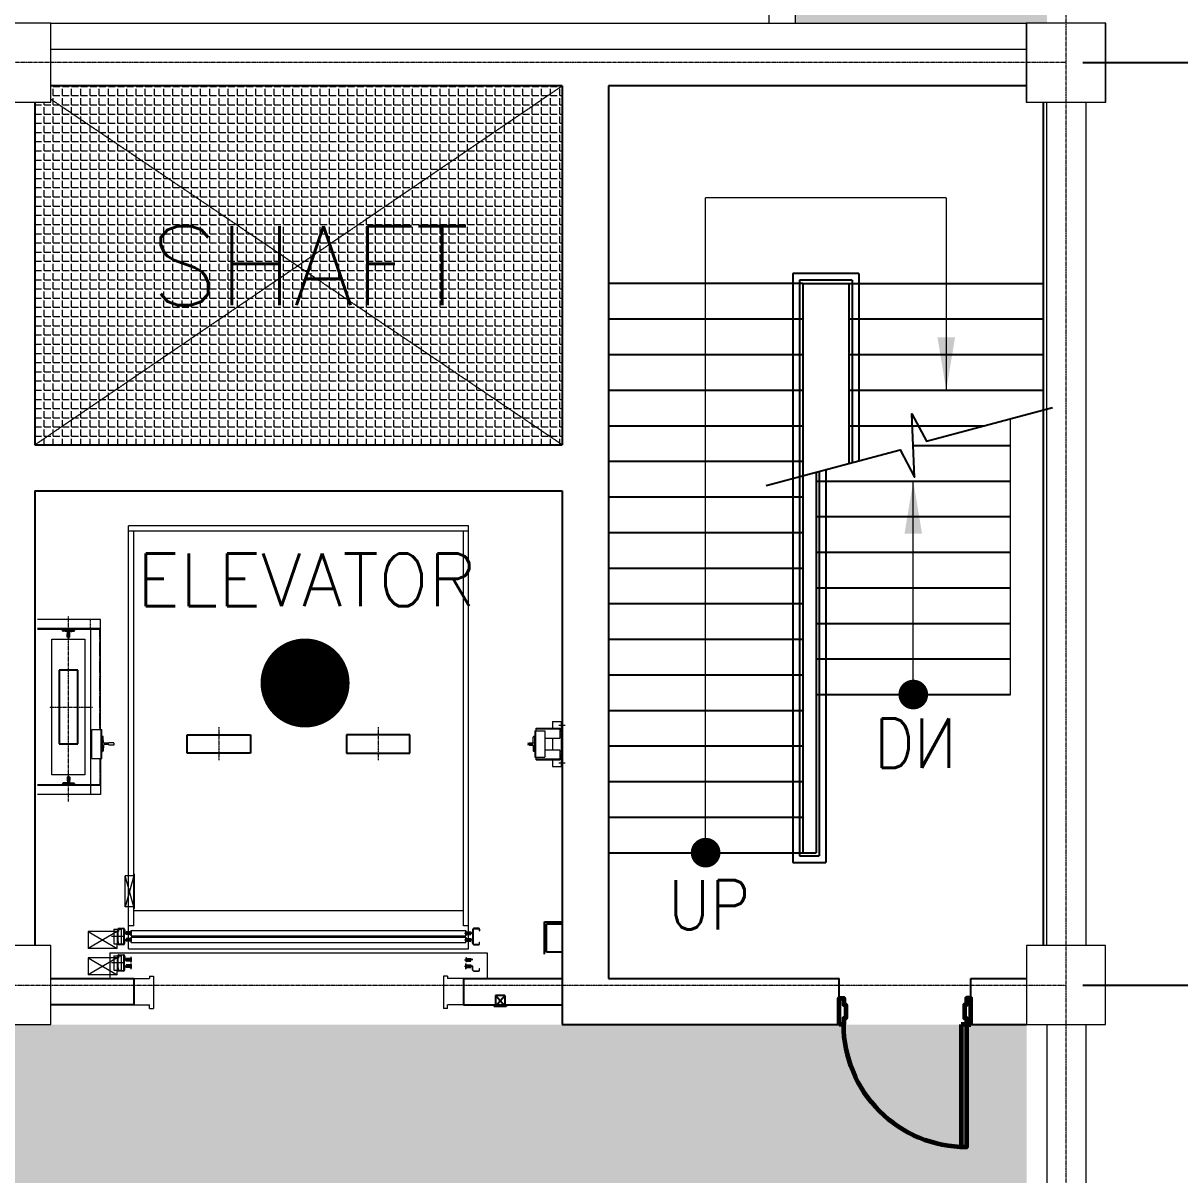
# Model space of a CAD drawing. Extents: x -59767 to 1106559, y -1290 to 1129522.
# Drawn here: x 146947 to 155720, y 438853 to 447593 of the extents above; entities that cross this region are included whole.
import ezdxf

# ---------------------------------------------------------------- set-up
doc = ezdxf.new("R2010")
doc.units = 0
for name, pattern in [('CENTER', [2, 1.25, -0.25, 0.25, -0.25]), ('HIDDEN', [0.375, 0.25, -0.125]), ('PHANTOM', [2.5, 1.25, -0.25, 0.25, -0.25, 0.25, -0.25])]:
    doc.linetypes.add(name, pattern=pattern)
doc.layers.get('0').update_dxf_attribs({"linetype": 'CONTINUOUS', "lineweight": 9})
doc.layers.get('Defpoints').update_dxf_attribs({"linetype": 'CONTINUOUS', "lineweight": 9})
doc.layers.add('1', color=2, linetype='CONTINUOUS')
for name, color, linetype, lineweight in [('CENTER', 1, 'CENTER', 9), ('COLUMN', 2, 'CONTINUOUS', 9), ('HIDDEN', 251, 'HIDDEN', 5), ('TEXT', 3, 'CONTINUOUS', 9), ('WALL', 7, 'CONTINUOUS', 9), ('WALL_200', 3, 'CONTINUOUS', 9), ('WALL_300', 7, 'CONTINUOUS', 9), ('중간선', 5, 'CONTINUOUS', 9), ('중심선', 1, 'CENTER', 9), ('치수선', 6, 'CONTINUOUS', 9)]:
    doc.layers.add(name, color=color, linetype=linetype, lineweight=lineweight)
doc.styles.add('ROMANS', font='romans.shx', dxfattribs={"bigfont": 'whgtxt.shx'})
doc.styles.get("Standard").update_dxf_attribs({"font": 'romans.shx', "bigfont": 'whtgtxt.shx'})
doc.dimstyles.new('ISO-25', dxfattribs={"dimscale": 200, "dimtxt": 3, "dimasz": 2.5, "dimexe": 1.25, "dimexo": 0.625, "dimtad": 1, "dimdec": 0, "dimdsep": 46, "dimtxsty": 'Standard', "dimcen": 2.5, "dimadec": 0, "dimazin": 0, "dimtp": 0.1, "dimtm": 0.1, "dimtfac": 0.6, "dimtdec": 0, "dimtmove": 0, "dimatfit": 3, "dimfxl": 1, "dimtvp": 1, "dimtolj": 1, "dimarcsym": 0})
pattern_1 = [(0, (1.36, 165197.99), (0, 69.85), [50.8, -19.05]), (90, (1.36, 165197.99), (-69.85, 4e-15), [50.8, -19.05])]

# ---------------------------------------------------------------- blocks, each defined once
blk = doc.blocks.new('column600')
at = {"layer": 'COLUMN', "linetype": 'Continuous'}
blk.add_lwpolyline([(-300, -300), (300, -300), (300, 300), (-300, 300)], close=True, dxfattribs=at)
blk = doc.blocks.new('*D259')
at = {"layer": 'Defpoints', "color": 0}
for p in [(154858.2, 454292.8), (168302.4, 454292.8), (154858.2, 447292.8)]:
    blk.add_point(p, dxfattribs=at)
at = {"layer": '치수선', "color": 0, "lineweight": -2}
for p, q in [((154983.2, 454292.8), (168552.4, 454292.8)), ((168302.4, 447792.8), (168302.4, 453792.8)), ((154983.2, 447292.8), (168552.4, 447292.8))]:
    blk.add_line(p, q, dxfattribs=at)
at = {"layer": '치수선', "color": 0}
for points in [[(168385.7, 453792.8), (168219.1, 453792.8), (168302.4, 454292.8)], [(168219.1, 447792.8), (168385.7, 447792.8), (168302.4, 447292.8)]]:
    blk.add_solid(points, dxfattribs=at)
at = {"layer": '치수선', "color": 0, "insert": (167877.4, 450792.8), "char_height": 600, "attachment_point": 5, "rotation": 90}
blk.add_mtext('\\A1;7000', dxfattribs=at)
blk = doc.blocks.new('*D262')
at = {"layer": 'Defpoints', "color": 0}
for p in [(154858.2, 440292.8), (154858.2, 432292.8), (168302.4, 432292.8)]:
    blk.add_point(p, dxfattribs=at)
at = {"layer": '치수선', "color": 0, "lineweight": -2}
for p, q in [((154983.2, 440292.8), (168552.4, 440292.8)), ((168302.4, 439792.8), (168302.4, 432792.8)), ((154983.2, 432292.8), (168552.4, 432292.8))]:
    blk.add_line(p, q, dxfattribs=at)
at = {"layer": '치수선', "color": 0}
for points in [[(168385.7, 439792.8), (168219.1, 439792.8), (168302.4, 440292.8)], [(168219.1, 432792.8), (168385.7, 432792.8), (168302.4, 432292.8)]]:
    blk.add_solid(points, dxfattribs=at)
at = {"layer": '치수선', "color": 0, "insert": (167877.4, 436292.8), "char_height": 600, "attachment_point": 5, "rotation": 90}
blk.add_mtext('\\A1;8000', dxfattribs=at)
blk = doc.blocks.new('*D263')
at = {"layer": 'Defpoints', "color": 0}
for p in [(154858.2, 447292.8), (154858.2, 440292.8), (168302.4, 440292.8)]:
    blk.add_point(p, dxfattribs=at)
at = {"layer": '치수선', "color": 0, "lineweight": -2}
for p, q in [((154983.2, 447292.8), (168552.4, 447292.8)), ((168302.4, 446792.8), (168302.4, 440792.8)), ((154983.2, 440292.8), (168552.4, 440292.8))]:
    blk.add_line(p, q, dxfattribs=at)
at = {"layer": '치수선', "color": 0}
for points in [[(168385.7, 446792.8), (168219.1, 446792.8), (168302.4, 447292.8)], [(168219.1, 440792.8), (168385.7, 440792.8), (168302.4, 440292.8)]]:
    blk.add_solid(points, dxfattribs=at)
at = {"layer": '치수선', "color": 0, "insert": (167877.4, 443792.8), "char_height": 600, "attachment_point": 5, "rotation": 90}
blk.add_mtext('\\A1;7000', dxfattribs=at)
blk = doc.blocks.new('ARR')
blk.add_solid([(3, -0.5), (3, 0.5), (0, 0)])

msp = doc.modelspace()

# ---------------------------------------------------------------- hatches: boundary and pattern name
at = {"layer": '중간선', "transparency": 33554585}
h = msp.add_hatch(dxfattribs=at)
h.set_pattern_fill('DOTS', color=6, scale=100)
h.set_pattern_definition([(0, (-153659.02, 0), (79.375, 158.75), [0, -158.75])])
h.paths.add_polyline_path([(62206.8, 437492.8), (147155.5, 437492.8), (147155.5, 431342.8), (135156.3, 431342.8), (135155.8, 408342.9), (110306.8, 408342.9), (110306.8, 413342.8), (42731.8, 413342.8), (42731.8, 411042.9), (107706.8, 411042.9), (107706.8, 405943.1), (137455.8, 405943.1), (137455.8, 425942.8), (149156.8, 425942.8), (149156.8, 437492.8), (154558.2, 437492.8), (154558.2, 439992.8), (140556.3, 439992.8), (140556.3, 447592.8), (140556.8, 447592.8), (140556.8, 458268.2), (152605.7, 458268.2), (152607, 460992.8), (134958.2, 460992.8), (134958.2, 458267.7), (138156.7, 458267.7), (138156.7, 453992.8), (138156.7, 449230.7), (138156.7, 449192.8), (138156.7, 439992.8), (62200.3, 439993.6)])
at = {"layer": '중간선'}
h = msp.add_hatch(dxfattribs=at)
h.set_pattern_fill('ANGLE', color=1, scale=10)
h.set_pattern_definition(pattern_1)
edge = h.paths.add_edge_path()
edge.add_line((152809.1, 447592.8), (152809.1, 454192.8))
edge.add_line((152809.1, 454192.8), (154559.6, 454192.8))
edge.add_line((154559.6, 454192.8), (154559.6, 453992.8))
edge.add_line((154559.6, 453992.8), (154711.8, 453992.8))
edge.add_line((154711.8, 453992.8), (154712, 447592.8))
edge.add_line((154712, 447592.8), (152809.1, 447592.8))
h = msp.add_hatch(dxfattribs=at)
h.set_pattern_fill('ANGLE', color=1, scale=10)
h.set_pattern_definition(pattern_1)
edge = h.paths.add_edge_path()
edge.add_line((147037.3, 446992.8), (147037.3, 444392.8))
edge.add_line((147037.3, 444392.8), (151037.3, 444392.8))
edge.add_line((151037.3, 444392.8), (151037.3, 447117.8))
edge.add_line((151037.3, 447117.8), (147159.6, 447117.8))
edge.add_line((147158.2, 447117.8), (147158.2, 446992.8))
edge.add_line((147158.2, 446992.8), (147037.3, 446992.8))

# ---------------------------------------------------------------- linework, layer by layer
at = {"color": 6}
for p, q in [((150325.9, 443777.8), (147745.9, 443777.8)), ((147745.9, 440567.8), (147745.9, 443777.8)), ((150325.9, 440567.8), (150325.9, 443777.8)), ((150325.9, 443737.8), (147745.9, 443737.8)), ((147785.9, 440742.8), (147785.9, 443737.8)), ((150285.9, 440742.8), (150285.9, 443737.8)), ((150960.9, 442292.8), (151035.9, 442292.8)), ((150960.9, 442292.8), (150960.9, 442242.8)), ((151010.2, 442265.1), (151059, 442265.1)), ((147468.9, 442232.8), (147543.9, 442232.8)), ((147546.9, 442179.8), (147546.9, 442065.8)), ((147546.9, 442179.8), (147550.2, 442179.8)), ((150824.9, 442179.8), (150821.6, 442179.8)), ((150824.9, 442179.8), (150824.9, 442065.8)), ((150827.9, 442222.8), (150827.9, 442022.8)), ((150827.9, 442222.8), (150902.9, 442222.8)), ((150833.9, 442222.8), (150833.9, 442022.8)), ((150837.9, 442222.8), (150837.9, 442242.8)), ((150837.9, 442242.8), (151018.5, 442242.8)), ((150837.9, 442236.8), (151018.5, 442236.8)), ((150902.9, 442222.8), (150902.9, 442022.8)), ((151018.5, 442242.8), (151018.5, 442167.8)), ((147557.6, 442132.3), (147555.2, 442175.1)), ((147557.6, 442113.4), (147555.2, 442070.6)), ((147595.4, 442127.6), (147562.6, 442127.6)), ((147595.4, 442118.1), (147562.6, 442118.1)), ((147634.9, 442130.8), (147597.9, 442130.8)), ((147597.9, 442130.8), (147597.9, 442130.1)), ((147597.9, 442115.6), (147597.9, 442114.8)), ((147634.9, 442114.8), (147597.9, 442114.8)), ((147635.9, 442129.8), (147634.9, 442130.8)), ((147635.9, 442115.8), (147634.9, 442114.8)), ((147635.9, 442129.8), (147635.9, 442115.8)), ((150773.9, 442130.8), (150773.9, 442130.1)), ((150773.9, 442115.6), (150773.9, 442114.8)), ((150776.4, 442127.6), (150809.2, 442127.6)), ((150776.4, 442118.1), (150809.2, 442118.1)), ((150785.9, 442129.8), (150786.9, 442130.8)), ((150785.9, 442129.8), (150785.9, 442115.8)), ((150785.9, 442115.8), (150786.9, 442114.8)), ((150786.9, 442130.8), (150823.9, 442130.8)), ((150786.9, 442114.8), (150823.9, 442114.8)), ((150814.2, 442132.3), (150816.6, 442175.1)), ((150814.2, 442113.4), (150816.6, 442070.6)), ((150902.9, 442167.8), (151018.5, 442167.8)), ((150960.9, 442167.8), (150960.9, 442077.8)), ((147468.9, 442012.8), (147543.9, 442012.8)), ((147546.9, 442065.8), (147550.2, 442065.8)), ((150824.9, 442065.8), (150821.6, 442065.8)), ((150827.9, 442022.8), (150902.9, 442022.8)), ((150837.9, 442002.8), (150837.9, 442022.8)), ((150837.9, 442008.8), (151018.5, 442008.8)), ((150837.9, 442002.8), (151018.5, 442002.8)), ((150902.9, 442077.8), (151018.5, 442077.8)), ((150960.9, 442002.8), (150960.9, 441952.8)), ((151018.5, 442077.8), (151018.5, 442002.8)), ((150960.9, 441952.8), (151035.9, 441952.8)), ((151010.2, 441980.6), (151059, 441980.6)), ((147791.9, 441133.6), (147785.9, 441133.6)), ((147785.9, 440875.1), (147785.9, 441133.6)), ((147791.9, 440875.1), (147791.9, 441133.6)), ((147721.4, 440887.1), (147721.4, 441121.6)), ((147785.9, 441121.6), (147721.4, 440887.1)), ((147785.9, 440887.1), (147721.4, 441121.6)), ((147785.9, 441121.6), (147721.4, 441121.6)), ((147745.9, 440654.5), (147745.9, 440994.5)), ((147785.9, 440887.1), (147721.4, 440887.1)), ((147791.9, 440875.1), (147785.9, 440875.1)), ((147785.9, 440858.7), (150285.9, 440858.7)), ((147439.8, 440700.7), (147439.8, 440570.7)), ((147439.8, 440700.7), (147659.8, 440570.7)), ((147659.8, 440700.7), (147439.8, 440570.7)), ((147659.8, 440700.7), (147439.8, 440700.7)), ((147635.9, 440717.2), (147662.9, 440717.2)), ((147635.9, 440717.2), (147635.9, 440606.2)), ((147659.8, 440700.7), (147659.8, 440597.7)), ((147662.9, 440717.2), (147662.9, 440699.2)), ((147669.9, 440699.2), (147662.9, 440699.2)), ((147664.8, 440718), (147664.8, 440704.2)), ((147668, 440704.2), (147664.8, 440704.2)), ((147666.4, 440713.2), (147666.4, 440611.6)), ((147668, 440718), (147668, 440704.2)), ((147669.9, 440717.2), (147689.9, 440717.2)), ((147669.9, 440717.2), (147669.9, 440699.2)), ((147671, 440724.2), (147708.6, 440724.2)), ((147708.6, 440721), (147671, 440721)), ((147689.9, 440717.2), (147689.9, 440606.2)), ((147711.6, 440715.7), (147706.6, 440720.7)), ((147753.1, 440686.7), (147707.7, 440686.7)), ((147711.6, 440605.4), (147711.6, 440718)), ((147714.8, 440605.4), (147714.8, 440718)), ((147714.8, 440715.2), (147714.8, 440685.2)), ((147714.8, 440715.2), (147715.8, 440715.2)), ((147717.8, 440713.2), (147717.8, 440692.2)), ((147721.8, 440688.2), (147742.8, 440688.2)), ((147762.6, 440696.7), (147728.8, 440696.7)), ((147728.8, 440696.7), (147728.8, 440693.5)), ((147762.6, 440693.5), (147728.8, 440693.5)), ((147730.8, 440693.5), (147730.8, 440688.5)), ((147746.8, 440688.5), (147730.8, 440688.5)), ((147744.8, 440686.2), (147744.8, 440685.2)), ((147785.9, 440742.8), (147745.9, 440742.8)), ((147746.8, 440688.5), (147746.8, 440685)), ((147762.6, 440672.7), (147762.6, 440700.7)), ((147762.6, 440700.7), (147765.8, 440700.7)), ((147765.8, 440707.7), (150306, 440707.7)), ((147765.8, 440700.7), (147765.8, 440672.7)), ((147766, 440665.7), (147766, 440707.7)), ((150325.9, 440742.8), (150285.9, 440742.8)), ((150294.2, 440686.7), (150346.1, 440686.7)), ((150306, 440665.7), (150306, 440707.7)), ((150309.2, 440700.7), (150306, 440700.7)), ((150306, 440700.7), (150306, 440672.7)), ((150309.2, 440672.7), (150309.2, 440700.7)), ((150309.2, 440696.7), (150343, 440696.7)), ((150309.2, 440693.5), (150343, 440693.5)), ((150325, 440688.5), (150341, 440688.5)), ((150325, 440688.5), (150325, 440685)), ((150329, 440686.2), (150329, 440685.2)), ((150352, 440688.2), (150331, 440688.2)), ((150341, 440693.5), (150341, 440688.5)), ((150343, 440696.7), (150343, 440693.5)), ((150356, 440713.2), (150356, 440692.2)), ((150359, 440715.2), (150358, 440715.2)), ((150359, 440605.4), (150359, 440718)), ((150359, 440715.2), (150359, 440685.2)), ((150362.2, 440605.4), (150362.2, 440718)), ((150402.8, 440724.2), (150365.2, 440724.2)), ((150365.2, 440721), (150402.8, 440721)), ((150405.8, 440718), (150405.8, 440704.2)), ((150405.8, 440704.2), (150409, 440704.2)), ((150409, 440718), (150409, 440704.2)), ((147712.4, 440661.7), (147617.2, 440661.7)), ((147635.9, 440606.2), (147662.9, 440606.2)), ((147659.8, 440570.7), (147659.8, 440597.7)), ((147662.9, 440606.2), (147662.9, 440624.2)), ((147669.9, 440624.2), (147662.9, 440624.2)), ((147668, 440619.2), (147664.8, 440619.2)), ((147664.8, 440605.4), (147664.8, 440619.2)), ((147668, 440605.4), (147668, 440619.2)), ((147669.9, 440606.2), (147669.9, 440624.2)), ((147669.9, 440606.2), (147689.9, 440606.2)), ((147708.6, 440602.4), (147671, 440602.4)), ((147708.6, 440599.2), (147671, 440599.2)), ((147706.6, 440602.7), (147711.6, 440607.7)), ((147753.1, 440636.7), (147707.7, 440636.7)), ((147714.8, 440685.2), (147744.8, 440685.2)), ((147714.8, 440638.2), (147744.8, 440638.2)), ((147714.8, 440608.2), (147714.8, 440638.2)), ((147714.8, 440608.2), (147715.8, 440608.2)), ((147717.8, 440610.2), (147717.8, 440631.2)), ((147721.8, 440635.2), (147742.8, 440635.2)), ((147762.6, 440679.9), (147728.8, 440679.9)), ((147728.8, 440676.7), (147728.8, 440679.9)), ((147762.6, 440676.7), (147728.8, 440676.7)), ((147762.6, 440646.7), (147728.8, 440646.7)), ((147728.8, 440646.7), (147728.8, 440643.5)), ((147762.6, 440643.5), (147728.8, 440643.5)), ((147762.6, 440629.9), (147728.8, 440629.9)), ((147728.8, 440626.7), (147728.8, 440629.9)), ((147762.6, 440626.7), (147728.8, 440626.7)), ((147746.8, 440685), (147730.8, 440685)), ((147730.8, 440679.9), (147730.8, 440685)), ((147730.8, 440643.5), (147730.8, 440638.5)), ((147746.8, 440638.5), (147730.8, 440638.5)), ((147746.8, 440635), (147730.8, 440635)), ((147730.8, 440629.9), (147730.8, 440635)), ((147744.8, 440637.2), (147744.8, 440638.2)), ((147746.8, 440638.5), (147746.8, 440635)), ((147765.8, 440672.7), (147762.6, 440672.7)), ((147762.6, 440622.7), (147762.6, 440650.7)), ((147762.6, 440650.7), (147765.8, 440650.7)), ((147765.8, 440622.7), (147762.6, 440622.7)), ((147765.8, 440665.7), (150306, 440665.7)), ((147765.8, 440657.7), (150306, 440657.7)), ((147765.8, 440650.7), (147765.8, 440622.7)), ((147765.8, 440615.7), (150306, 440615.7)), ((147766, 440615.7), (147766, 440657.7)), ((150294.2, 440636.7), (150346.1, 440636.7)), ((150306, 440672.7), (150309.2, 440672.7)), ((150306, 440615.7), (150306, 440657.7)), ((150309.2, 440650.7), (150306, 440650.7)), ((150306, 440650.7), (150306, 440622.7)), ((150306, 440622.7), (150309.2, 440622.7)), ((150309.2, 440679.9), (150343, 440679.9)), ((150309.2, 440676.7), (150343, 440676.7)), ((150309.2, 440622.7), (150309.2, 440650.7)), ((150309.2, 440646.7), (150343, 440646.7)), ((150309.2, 440643.5), (150343, 440643.5)), ((150309.2, 440629.9), (150343, 440629.9)), ((150309.2, 440626.7), (150343, 440626.7)), ((150325, 440685), (150341, 440685)), ((150325, 440638.5), (150341, 440638.5)), ((150325, 440638.5), (150325, 440635)), ((150325, 440635), (150341, 440635)), ((150359, 440685.2), (150329, 440685.2)), ((150359, 440638.2), (150329, 440638.2)), ((150329, 440637.2), (150329, 440638.2)), ((150352, 440635.2), (150331, 440635.2)), ((150341, 440679.9), (150341, 440685)), ((150341, 440643.5), (150341, 440638.5)), ((150341, 440629.9), (150341, 440635)), ((150343, 440676.7), (150343, 440679.9)), ((150343, 440646.7), (150343, 440643.5)), ((150343, 440626.7), (150343, 440629.9)), ((150356, 440610.2), (150356, 440631.2)), ((150359, 440608.2), (150358, 440608.2)), ((150359, 440608.2), (150359, 440638.2)), ((150365.2, 440602.4), (150402.8, 440602.4)), ((150365.2, 440599.2), (150402.8, 440599.2)), ((150405.8, 440619.2), (150405.8, 440605.4)), ((150405.8, 440619.2), (150409, 440619.2)), ((150409, 440605.4), (150409, 440619.2)), ((147659.8, 440570.7), (147439.8, 440570.7)), ((147605.6, 440537.8), (150466.2, 440537.8)), ((147605.6, 440537.8), (147605.6, 440342.8)), ((147635.9, 440516.2), (147635.9, 440405.2)), ((147635.9, 440516.2), (147662.9, 440516.2)), ((147662.9, 440516.2), (147662.9, 440498.2)), ((147664.8, 440517), (147664.8, 440503.2)), ((147666.4, 440512.2), (147666.4, 440410.7)), ((147668, 440517), (147668, 440503.2)), ((147669.9, 440516.2), (147669.9, 440498.2)), ((147669.9, 440516.2), (147689.9, 440516.2)), ((147671, 440523.2), (147708.6, 440523.2)), ((147708.6, 440520), (147671, 440520)), ((147689.9, 440516.2), (147689.9, 440405.2)), ((147711.6, 440514.7), (147706.6, 440519.7)), ((147711.6, 440404.4), (147711.6, 440517)), ((147714.8, 440404.4), (147714.8, 440517)), ((147714.8, 440514.2), (147715.8, 440514.2)), ((147714.8, 440514.2), (147714.8, 440484.2)), ((147717.8, 440512.2), (147717.8, 440491.2)), ((147745.9, 440567.8), (150325.9, 440567.8)), ((150466.2, 440537.8), (150466.2, 440342.8)), ((147659.8, 440499.7), (147439.8, 440499.7)), ((147439.8, 440499.7), (147659.8, 440369.7)), ((147659.8, 440499.7), (147439.8, 440369.7)), ((147439.8, 440499.7), (147439.8, 440369.7)), ((147712.4, 440460.7), (147617.2, 440460.7)), ((147659.8, 440499.7), (147659.8, 440396.7)), ((147669.9, 440498.2), (147662.9, 440498.2)), ((147662.9, 440405.2), (147662.9, 440423.2)), ((147669.9, 440423.2), (147662.9, 440423.2)), ((147668, 440503.2), (147664.8, 440503.2)), ((147669.9, 440405.2), (147669.9, 440423.2)), ((147753.1, 440485.7), (147707.7, 440485.7)), ((147753.1, 440435.7), (147707.7, 440435.7)), ((147714.8, 440484.2), (147744.8, 440484.2)), ((147714.8, 440437.2), (147744.8, 440437.2)), ((147714.8, 440407.2), (147714.8, 440437.2)), ((147717.8, 440409.2), (147717.8, 440430.2)), ((147721.8, 440487.2), (147742.8, 440487.2)), ((147721.8, 440434.2), (147742.8, 440434.2)), ((147762.6, 440495.7), (147728.8, 440495.7)), ((147728.8, 440495.7), (147728.8, 440492.5)), ((147762.6, 440492.5), (147728.8, 440492.5)), ((147762.6, 440478.9), (147728.8, 440478.9)), ((147728.8, 440475.7), (147728.8, 440478.9)), ((147762.6, 440475.7), (147728.8, 440475.7)), ((147762.6, 440445.7), (147728.8, 440445.7)), ((147728.8, 440445.7), (147728.8, 440442.5)), ((147762.6, 440442.5), (147728.8, 440442.5)), ((147762.6, 440428.9), (147728.8, 440428.9)), ((147728.8, 440425.7), (147728.8, 440428.9)), ((147762.6, 440425.7), (147728.8, 440425.7)), ((147730.8, 440492.5), (147730.8, 440487.5)), ((147746.8, 440487.5), (147730.8, 440487.5)), ((147746.8, 440484), (147730.8, 440484)), ((147730.8, 440478.9), (147730.8, 440484)), ((147730.8, 440442.5), (147730.8, 440437.5)), ((147746.8, 440437.5), (147730.8, 440437.5)), ((147746.8, 440434), (147730.8, 440434)), ((147730.8, 440428.9), (147730.8, 440434)), ((147744.8, 440485.2), (147744.8, 440484.2)), ((147744.8, 440436.2), (147744.8, 440437.2)), ((147746.8, 440487.5), (147746.8, 440484)), ((147746.8, 440437.5), (147746.8, 440434)), ((147762.6, 440499.7), (147765.8, 440499.7)), ((147762.6, 440471.7), (147762.6, 440499.7)), ((147765.8, 440471.7), (147762.6, 440471.7)), ((147762.6, 440449.7), (147765.8, 440449.7)), ((147762.6, 440421.7), (147762.6, 440449.7)), ((147765.8, 440499.7), (147765.8, 440471.7)), ((147765.8, 440449.7), (147765.8, 440421.7)), ((147766, 440464.7), (147766, 440506.7)), ((147766, 440414.7), (147766, 440456.7)), ((150294.2, 440485.7), (150346.1, 440485.7)), ((150294.2, 440435.7), (150346.1, 440435.7)), ((150306, 440499.7), (150306, 440471.7)), ((150309.2, 440499.7), (150306, 440499.7)), ((150306, 440471.7), (150309.2, 440471.7)), ((150306, 440414.7), (150306, 440456.7)), ((150306, 440449.7), (150306, 440421.7)), ((150309.2, 440449.7), (150306, 440449.7)), ((150309.2, 440471.7), (150309.2, 440499.7)), ((150309.2, 440495.7), (150343, 440495.7)), ((150309.2, 440492.5), (150343, 440492.5)), ((150309.2, 440478.9), (150343, 440478.9)), ((150309.2, 440475.7), (150343, 440475.7)), ((150309.2, 440421.7), (150309.2, 440449.7)), ((150309.2, 440445.7), (150343, 440445.7)), ((150309.2, 440442.5), (150343, 440442.5)), ((150309.2, 440428.9), (150343, 440428.9)), ((150309.2, 440425.7), (150343, 440425.7)), ((150325, 440487.5), (150325, 440484)), ((150325, 440487.5), (150341, 440487.5)), ((150325, 440484), (150341, 440484)), ((150325, 440437.5), (150325, 440434)), ((150325, 440437.5), (150341, 440437.5)), ((150325, 440434), (150341, 440434)), ((150329, 440485.2), (150329, 440484.2)), ((150359, 440484.2), (150329, 440484.2)), ((150359, 440437.2), (150329, 440437.2)), ((150329, 440436.2), (150329, 440437.2)), ((150352, 440487.2), (150331, 440487.2)), ((150352, 440434.2), (150331, 440434.2)), ((150341, 440492.5), (150341, 440487.5)), ((150341, 440478.9), (150341, 440484)), ((150341, 440442.5), (150341, 440437.5)), ((150341, 440428.9), (150341, 440434)), ((150343, 440495.7), (150343, 440492.5)), ((150343, 440475.7), (150343, 440478.9)), ((150343, 440445.7), (150343, 440442.5)), ((150343, 440425.7), (150343, 440428.9)), ((150356, 440409.2), (150356, 440430.2)), ((150359, 440407.2), (150359, 440437.2)), ((147659.8, 440369.7), (147439.8, 440369.7)), ((147635.9, 440405.2), (147662.9, 440405.2)), ((147659.8, 440369.7), (147659.8, 440396.7)), ((147664.8, 440404.4), (147664.8, 440418.2)), ((147668, 440418.2), (147664.8, 440418.2)), ((147668, 440404.4), (147668, 440418.2)), ((147669.9, 440405.2), (147689.9, 440405.2)), ((147708.6, 440401.4), (147671, 440401.4)), ((147708.6, 440398.2), (147671, 440398.2)), ((147706.6, 440401.7), (147711.6, 440406.7)), ((147714.8, 440407.2), (147715.8, 440407.2)), ((147765.8, 440421.7), (147762.6, 440421.7)), ((147785.9, 440342.8), (147905.9, 440342.8)), ((147905.9, 440361.9), (147935.9, 440361.9)), ((147905.9, 440361.9), (147905.9, 440342.8)), ((147935.9, 440361.9), (147935.9, 440114.4)), ((150135.9, 440361.9), (150135.9, 440114.4)), ((150165.9, 440361.9), (150135.9, 440361.9)), ((150165.9, 440361.9), (150165.9, 440342.8)), ((150285.9, 440342.8), (150165.9, 440342.8)), ((150306, 440421.7), (150309.2, 440421.7)), ((150359, 440407.2), (150358, 440407.2)), ((150365.2, 440401.4), (150402.8, 440401.4)), ((150365.2, 440398.2), (150402.8, 440398.2)), ((150405.8, 440418.2), (150405.8, 440404.4)), ((150405.8, 440418.2), (150409, 440418.2)), ((150409, 440404.4), (150409, 440418.2)), ((147785.9, 440142.8), (147905.9, 440142.8)), ((147905.9, 440114.4), (147905.9, 440142.8)), ((147905.9, 440114.4), (147935.9, 440114.4)), ((150165.9, 440114.4), (150135.9, 440114.4)), ((150165.9, 440114.4), (150165.9, 440142.8)), ((150285.9, 440142.8), (150165.9, 440142.8))]:
    msp.add_line(p, q, dxfattribs=at)
at = {"color": 6, "lineweight": -2}
for p, q in [((147220.9, 442682.8), (147220.9, 442122.8)), ((147360.9, 442682.8), (147220.9, 442682.8)), ((147360.9, 442122.8), (147360.9, 442682.8)), ((148190.9, 442052.8), (148190.9, 442192.8)), ((148190.9, 442192.8), (148670.9, 442192.8)), ((148670.9, 442192.8), (148670.9, 442052.8)), ((149400.9, 442192.8), (149400.9, 442052.8)), ((149880.9, 442192.8), (149400.9, 442192.8)), ((149880.9, 442052.8), (149880.9, 442192.8)), ((147220.9, 442122.8), (147360.9, 442122.8)), ((148670.9, 442052.8), (148190.9, 442052.8)), ((149400.9, 442052.8), (149880.9, 442052.8))]:
    msp.add_line(p, q, dxfattribs=at)
at = {"color": 6, "linetype": 'HIDDEN'}
msp.add_line((147458.9, 441813.9), (147458.9, 441738.9), dxfattribs=at)
at = {"color": 6}
for points in [[(147533.9, 443066.9), (147055, 443066.9)], [(147533.9, 442232.8), (147533.9, 443066.9)], [(147533.9, 442997.9), (147055, 442997.9)], [(147533.9, 442991.9), (147055, 442991.9)], [(147458.9, 442991.9), (147458.9, 441813.9)], [(147468.9, 442012.8), (147468.9, 442232.8)], [(147537.9, 442012.8), (147537.9, 442232.8)], [(147543.9, 442012.8), (147543.9, 442232.8)], [(147533.9, 442012.8), (147533.9, 441738.9)], [(147533.9, 441813.9), (147055, 441813.9)], [(147533.9, 441807.9), (147055, 441807.9)], [(147533.9, 441738.9), (147055, 441738.9)]]:
    msp.add_lwpolyline(points, dxfattribs=at)
msp.add_lwpolyline([(147415.9, 441887.8), (147165.9, 441887.8), (147165.9, 442917.9), (147415.9, 442917.9)], close=True, dxfattribs=at)
at = {"const_width": 337.5}
msp.add_lwpolyline([(149085.4, 442754.2, 1), (149085.4, 442416.7, 1)], format="xyb", close=True, dxfattribs=at)
at = {"color": 6}
for centre, radius, start, end in [((147550.2, 442174.8), 5, 3.2861, 90), ((150821.6, 442174.8), 5, 90, 176.7139), ((147562.6, 442132.6), 5, 183.2861, 270), ((147562.6, 442113.1), 5, 90, 176.7139), ((147595.4, 442130.1), 2.5, 270, 0), ((147595.4, 442115.6), 2.5, 0, 90), ((150776.4, 442130.1), 2.5, 180, 270), ((150776.4, 442115.6), 2.5, 90, 180), ((150809.2, 442132.6), 5, 270, 356.7139), ((150809.2, 442113.1), 5, 3.2861, 90), ((147550.2, 442070.8), 5, 270, 356.7139), ((150821.6, 442070.8), 5, 183.2861, 270), ((147671, 440718), 6.2, 90, 180), ((147671, 440718), 3, 90, 180), ((147708.6, 440718), 6.2, 0, 90), ((147708.6, 440718), 3, 0, 90), ((147715.8, 440713.2), 2, 0, 90), ((147721.8, 440692.2), 4, 180, 270), ((147742.8, 440686.2), 2, 0, 90), ((150331, 440686.2), 2, 90, 180), ((150352, 440692.2), 4, 270, 0), ((150358, 440713.2), 2, 90, 180), ((150365.2, 440718), 6.2, 90, 180), ((150365.2, 440718), 3, 90, 180), ((150402.8, 440718), 6.2, 0, 90), ((150402.8, 440718), 3, 0, 90), ((147671, 440605.4), 6.2, 180, 270), ((147671, 440605.4), 3, 180, 270), ((147708.6, 440605.4), 6.2, 270, 0), ((147708.6, 440605.4), 3, 270, 0), ((147715.8, 440610.2), 2, 270, 0), ((147721.8, 440631.2), 4, 90, 180), ((147742.8, 440637.2), 2, 270, 0), ((150331, 440637.2), 2, 180, 270), ((150352, 440631.2), 4, 0, 90), ((150358, 440610.2), 2, 180, 270), ((150365.2, 440605.4), 6.2, 180, 270), ((150365.2, 440605.4), 3, 180, 270), ((150402.8, 440605.4), 3, 270, 0), ((150402.8, 440605.4), 6.2, 270, 0), ((147671, 440517), 6.2, 90, 180), ((147671, 440517), 3, 90, 180), ((147708.6, 440517), 6.2, 0, 90), ((147708.6, 440517), 3, 0, 90), ((147715.8, 440512.2), 2, 0, 90), ((147721.8, 440491.2), 4, 180, 270), ((147721.8, 440430.2), 4, 90, 180), ((147742.8, 440485.2), 2, 0, 90), ((147742.8, 440436.2), 2, 270, 0), ((150331, 440485.2), 2, 90, 180), ((150331, 440436.2), 2, 180, 270), ((150352, 440491.2), 4, 270, 0), ((150352, 440430.2), 4, 0, 90), ((147671, 440404.4), 6.2, 180, 270), ((147671, 440404.4), 3, 180, 270), ((147708.6, 440404.4), 3, 270, 0), ((147708.6, 440404.4), 6.2, 270, 0), ((147715.8, 440409.2), 2, 270, 0), ((150358, 440409.2), 2, 180, 270), ((150365.2, 440404.4), 6.2, 180, 270), ((150365.2, 440404.4), 3, 180, 270), ((150402.8, 440404.4), 6.2, 270, 0), ((150402.8, 440404.4), 3, 270, 0)]:
    msp.add_arc(centre, radius, start, end, dxfattribs=at)
at = {"layer": '1', "linetype": 'Continuous'}
for p, q in [((151035.9, 447117.8), (147158.2, 447117.8)), ((151035.9, 447117.8), (151035.9, 444392.8)), ((154558.2, 447117.8), (151385.9, 447117.8)), ((151385.9, 447117.8), (151385.9, 440342.8)), ((147035.9, 446992.8), (147035.9, 444392.8)), ((154685.9, 440592.8), (154685.9, 446992.8)), ((147035.9, 444392.8), (151035.9, 444392.8)), ((147035.9, 444042.8), (151035.9, 444042.8)), ((151035.9, 444042.8), (151035.9, 439992.8, -3)), ((147158.2, 440342.8), (147785.9, 440342.8)), ((147785.9, 440342.8), (147785.9, 440142.8)), ((150285.9, 440342.8), (151035.9, 440342.8)), ((150285.9, 440342.8), (150285.9, 440142.8)), ((151385.9, 440342.8), (153135.9, 440342.8)), ((153135.9, 439992.8), (153135.9, 440342.8)), ((153135.9, 439992.8), (153135.9, 440342.8)), ((154135.9, 439992.8), (154135.9, 440342.8)), ((154135.9, 439992.8), (154135.9, 440342.8)), ((154135.9, 440342.8), (154558.2, 440342.8)), ((147785.9, 440142.8), (147158.2, 440142.8)), ((150285.9, 440142.8), (151035.9, 440142.8)), ((151035.9, 440142.8), (151035.9, 439992.8)), ((151035.9, 439992.8), (153135.9, 439992.8)), ((154135.9, 439992.8), (154558.2, 439992.8))]:
    msp.add_line(p, q, dxfattribs=at)
at = {"layer": '1'}
for p, q in [((153285.9, 445692.8), (152785.9, 445692.8)), ((152785.9, 445692.8), (152785.9, 441222.8)), ((153285.9, 445692.8), (153285.9, 444271.8)), ((152860.9, 445617.8), (151385.9, 445617.8)), ((153235.9, 445642.8), (152835.9, 445642.8)), ((152835.9, 445642.8), (152835.9, 441272.8)), ((152860.9, 445617.8), (152860.9, 441297.8)), ((152860.9, 445617.8), (154685.9, 445617.8)), ((153210.9, 445617.8), (153210.9, 444251.7)), ((153235.9, 445642.8), (153235.9, 444258.4)), ((151385.9, 445347.8), (152860.9, 445347.8)), ((153210.9, 445347.8), (154685.9, 445347.8)), ((151385.9, 445077.8), (152860.9, 445077.8)), ((153210.9, 445077.8), (154685.9, 445077.8)), ((151385.9, 444807.8), (152860.9, 444807.8)), ((153210.9, 444807.8), (154685.9, 444807.8)), ((151385.9, 444537.8), (152860.9, 444537.8)), ((153210.9, 444537.8), (154237.5, 444537.8)), ((153698.4, 444387.8), (154435.9, 444387.8)), ((151385.9, 444267.8), (152860.9, 444267.8)), ((153035.9, 444204.8), (153035.9, 441222.8)), ((152960.9, 444184.7), (152960.9, 441297.8)), ((152960.9, 444117.8), (154435.9, 444117.8)), ((152985.9, 444191.4), (152985.9, 441272.8)), ((151385.9, 443997.8), (152860.9, 443997.8)), ((152960.9, 443847.8), (154435.9, 443847.8)), ((151385.9, 443727.8), (152860.9, 443727.8)), ((152960.9, 443577.8), (154435.9, 443577.8)), ((151385.9, 443457.8), (152860.9, 443457.8)), ((152960.9, 443307.8), (154435.9, 443307.8)), ((151385.9, 443187.8), (152860.9, 443187.8)), ((152960.9, 443037.8), (154435.9, 443037.8)), ((151385.9, 442917.8), (152860.9, 442917.8)), ((152960.9, 442767.8), (154435.9, 442767.8)), ((151385.9, 442647.8), (152860.9, 442647.8)), ((152960.9, 442497.8), (154435.9, 442497.8)), ((151385.9, 442377.8), (152860.9, 442377.8)), ((151385.9, 442107.8), (152860.9, 442107.8)), ((151385.9, 441837.8), (152860.9, 441837.8)), ((151385.9, 441567.8), (152860.9, 441567.8)), ((151385.9, 441297.8), (152960.9, 441297.8)), ((152785.9, 441222.8), (153035.9, 441222.8)), ((152835.9, 441272.8), (152985.9, 441272.8))]:
    msp.add_line(p, q, dxfattribs=at)
at = {"layer": '1', "color": 6}
for p, q in [((147246.4, 442988.9), (147335.4, 442988.9)), ((147246.4, 442984.9), (147246.4, 442988.9)), ((147281.2, 442977.4), (147249.9, 442981.4)), ((147286.2, 442963.6), (147286.2, 442972.4)), ((147295.7, 442963.6), (147295.7, 442972.4)), ((147300.7, 442977.4), (147331.9, 442981.4)), ((147335.4, 442984.9), (147335.4, 442988.9)), ((147282.9, 442933.9), (147282.9, 442958.9)), ((147283.9, 442932.9), (147282.9, 442933.9)), ((147283.9, 442932.9), (147297.9, 442932.9)), ((147298.9, 442933.9), (147297.9, 442932.9)), ((147298.9, 442933.9), (147298.9, 442958.9)), ((147281.2, 441828.4), (147249.9, 441824.4)), ((147283.9, 441872.9), (147282.9, 441871.9)), ((147282.9, 441871.9), (147282.9, 441846.9)), ((147283.9, 441872.9), (147297.9, 441872.9)), ((147286.2, 441842.2), (147286.2, 441833.4)), ((147295.7, 441842.2), (147295.7, 441833.4)), ((147298.9, 441871.9), (147297.9, 441872.9)), ((147298.9, 441871.9), (147298.9, 441846.9)), ((147300.7, 441828.4), (147331.9, 441824.4)), ((147246.4, 441820.9), (147246.4, 441816.9)), ((147246.4, 441816.9), (147335.4, 441816.9)), ((147335.4, 441820.9), (147335.4, 441816.9)), ((150902.4, 440528.3), (150902.4, 440772.5)), ((150902.4, 440772.5), (151035.9, 440772.5)), ((150917.2, 440543.3), (150917.2, 440757.5)), ((150917.2, 440757.5), (151035.9, 440757.5)), ((151035.9, 440543.3), (150917.2, 440543.3)), ((150529.3, 440132.8), (150601.2, 440212.8)), ((150601.2, 440132.8), (150529.3, 440212.8)), ((150529.3, 440212.8), (150529.3, 440132.8)), ((150601.2, 440212.8), (150529.3, 440212.8)), ((150601.2, 440212.8), (150601.2, 440132.8)), ((150519.3, 440132.8), (150611.2, 440132.8)), ((150519.3, 440132.8), (150519.3, 440129.8)), ((150611.2, 440129.8), (150519.3, 440129.8)), ((150611.2, 440132.8), (150611.2, 440129.8))]:
    msp.add_line(p, q, dxfattribs=at)
at = {"layer": '1', "lineweight": 60}
msp.add_line((154060.9, 439992.8), (154060.9, 439063.7), dxfattribs=at)
msp.add_line((154060.9, 439992.8), (154060.9, 439063.7), dxfattribs=at)
at = {"layer": '1'}
msp.add_lwpolyline([(152581.8, 444083.1), (153598.2, 444355.4), (153708.5, 444147.6), (153698.4, 444387.8), (153688.3, 444628.1), (153798.7, 444420.3), (154754.5, 444676.4)], dxfattribs=at)
at = {"layer": '1', "linetype": 'Continuous'}
msp.add_lwpolyline([(147035.9, 444042.8), (147035.9, 440592.8)], dxfattribs=at)
at = {"layer": '1', "lineweight": 60}
for points in [[(153135.9, 439992.8), (153135.9, 440192.8), (153170.9, 440192.8), (153170.9, 440142.8), (153185.9, 440142.8), (153185.9, 440042.8), (153170.9, 440042.8), (153170.9, 439992.8)], [(153135.9, 439992.8), (153135.9, 440192.8), (153170.9, 440192.8), (153170.9, 440142.8), (153185.9, 440142.8), (153185.9, 440042.8), (153170.9, 440042.8), (153170.9, 439992.8)], [(154135.9, 439992.8), (154135.9, 440192.8), (154100.9, 440192.8), (154100.9, 440142.8), (154085.9, 440142.8), (154085.9, 440042.8), (154100.9, 440042.8), (154100.9, 439992.8)], [(154135.9, 439992.8), (154135.9, 440192.8), (154100.9, 440192.8), (154100.9, 440142.8), (154085.9, 440142.8), (154085.9, 440042.8), (154100.9, 440042.8), (154100.9, 439992.8)]]:
    msp.add_lwpolyline(points, close=True, dxfattribs=at)
msp.add_lwpolyline([(154100.9, 439992.8), (154100.9, 439062.8, -0.414214), (153170.9, 439992.8, -0.414214)], format="xyb", dxfattribs=at)
msp.add_lwpolyline([(154100.9, 439992.8), (154100.9, 439062.8, -0.414214), (153170.9, 439992.8, -0.414214)], format="xyb", dxfattribs=at)
msp.add_lwpolyline([(154100.9, 439992.8), (154060.9, 439992.8)], dxfattribs=at)
msp.add_lwpolyline([(154100.9, 439992.8), (154060.9, 439992.8)], dxfattribs=at)
at = {"layer": '1', "color": 6}
for centre, radius, start, end in [((147249.9, 442984.9), 3.5, 180, 270), ((147281.2, 442972.4), 5, 0, 90), ((147300.7, 442972.4), 5, 90, 180), ((147331.9, 442984.9), 3.5, 270, 0), ((147281.2, 442963.6), 5, 290.48732, 0), ((147300.7, 442963.6), 5, 180, 249.51268), ((147281.2, 441833.4), 5, 270, 0), ((147281.2, 441842.2), 5, 0, 69.51268), ((147300.7, 441842.2), 5, 110.48732, 180), ((147300.7, 441833.4), 5, 180, 270), ((147249.9, 441820.9), 3.5, 90, 180), ((147331.9, 441820.9), 3.5, 0, 90)]:
    msp.add_arc(centre, radius, start, end, dxfattribs=at)
at = {"layer": 'CENTER', "linetype": 'CENTER'}
for p, q in [((147035.9, 444392.8), (151035.9, 447117.8)), ((151035.9, 444392.8), (147158.2, 447013.9)), ((147290.9, 441685.9), (147290.9, 443092.8)), ((147146.9, 442402.8), (147473.3, 442402.8)), ((148430.9, 442251.2), (148430.9, 441998.8)), ((149640.9, 442251.2), (149640.9, 441998.8))]:
    msp.add_line(p, q, dxfattribs=at)
at = {"layer": 'Defpoints', "color": 6, "linetype": 'PHANTOM', "ltscale": 300}
msp.add_point((147360.9, 442682.8), dxfattribs=at)
at = {"layer": 'Defpoints', "color": 6, "linetype": 'ByBlock'}
for p in [(147546.9, 442179.8), (150824.9, 442179.8), (147559.2, 442116.7), (147634.9, 442130.8), (147634.9, 442114.8), (150786.9, 442130.8), (150786.9, 442114.8), (150812.6, 442116.7), (147546.9, 442065.8), (150824.9, 442065.8)]:
    msp.add_point(p, dxfattribs=at)
at = {"layer": 'HIDDEN', "color": 6}
for p, q in [((147458.9, 442991.9), (147458.9, 443066.9)), ((151026.9, 442292.8), (151026.9, 441952.8))]:
    msp.add_line(p, q, dxfattribs=at)
for points in [[(147527.9, 442232.8), (147527.9, 442991.9)], [(147527.9, 442012.8), (147527.9, 441813.9)]]:
    msp.add_lwpolyline(points, dxfattribs=at)
at = {"layer": 'WALL', "color": 0, "ltscale": 0.5}
for p, q in [((153948.4, 446267.8), (152123.4, 446267.8)), ((152123.4, 441297.8), (152123.4, 446267.8)), ((153948.4, 446267.8), (153948.4, 444807.8)), ((154435.9, 442497.8), (154435.9, 444591)), ((153698.4, 442497.8), (153698.4, 444117.8))]:
    msp.add_line(p, q, dxfattribs=at)
at = {"layer": 'WALL', "const_width": 112.5}
for points in [[(153754.7, 442497.8, 1), (153642.2, 442497.8, 1)], [(152179.7, 441297.8, 1), (152067.2, 441297.8, 1)]]:
    msp.add_lwpolyline(points, format="xyb", close=True, dxfattribs=at)
at = {"layer": 'WALL_200', "ltscale": 0.5}
for p, q in [((152606.3, 447592.8), (152606.3, 461192.8)), ((152806.3, 447592.8), (152806.3, 461192.8))]:
    msp.add_line(p, q, dxfattribs=at)
msp.add_lwpolyline([(147156.8, 447592.8), (154556.8, 447592.8), (154556.8, 447392.8), (147156.8, 447392.8)], close=True, dxfattribs=at)
at = {"layer": 'WALL_300', "linetype": 'Continuous', "lineweight": 9}
for p, q in [((154710.7, 440592.8), (154710.5, 446992.8)), ((155007.4, 446992.8), (155007.4, 440592.8)), ((154710.7, 440592.8), (154710.5, 445992.8)), ((155007.4, 445992.8), (155007.4, 440592.8)), ((154714, 432592.8), (154713.7, 439992.8)), ((155007.4, 439992.8), (155007.4, 432592.8))]:
    msp.add_line(p, q, dxfattribs=at)
at = {"layer": '중심선'}
for p, q in [((154858.2, 405642.8), (154858.2, 469140.2)), ((154858.2, 447292.8), (62208.2, 447292.8)), ((62208.2, 440292.8), (154858.2, 440292.8))]:
    msp.add_line(p, q, dxfattribs=at)

# ---------------------------------------------------------------- block references
at = {"layer": 'COLUMN', "linetype": 'Continuous'}
for p in [(146856.8, 447292.8), (154855.5, 447292.8), (154858.2, 447292.8), (146856.8, 440292.8), (154856.8, 440292.8)]:
    msp.add_blockref('column600', p, dxfattribs=at)
at = {"layer": 'WALL', "yscale": 133.333333333343, "rotation": 270}
for p, xscale, zscale in [((153948.4, 444807.8), -133.333333333343, 133.333333333343), ((153698.4, 444117.8), 133.333333333343, 133.3333333333333)]:
    msp.add_blockref('ARR', p, dxfattribs=dict(at, xscale=xscale, zscale=zscale))

# ---------------------------------------------------------------- texts
at = {"color": 0, "ltscale": 0.5, "style": 'ROMANS', "text_generation_flag": 2, "width": 0.9}
msp.add_text('DN', height=375, rotation=180, dxfattribs=at).set_placement((153402.8, 442317.2))
at = {"color": 0, "ltscale": 0.5, "style": 'ROMANS', "width": 0.9}
msp.add_text('UP', height=375, dxfattribs=at).set_placement((151839.4, 440715.3))
at = {"layer": 'TEXT', "color": 7}
msp.add_text('SHAFT', height=600, dxfattribs=at).set_placement((147913.7, 445452.1))
at = {"layer": 'TEXT', "lineweight": 9}
msp.add_text('ELEVATOR', height=400, dxfattribs=at).set_placement((147808.8, 443167.2))

# ---------------------------------------------------------------- dimensions: what is measured, and where the dimension line sits
at = {"layer": '치수선'}
for base, p1, p2, picture, middle in [((168302.4, 454292.8), (154858.2, 447292.8), (154858.2, 454292.8), '*D259', (167877.4, 450792.8)), ((168302.4, 440292.8), (154858.2, 447292.8), (154858.2, 440292.8), '*D263', (167877.4, 443792.8)), ((168302.4, 432292.8), (154858.2, 440292.8), (154858.2, 432292.8), '*D262', (167877.4, 436292.8))]:
    dim = msp.add_linear_dim(base=base, p1=p1, p2=p2, angle=90, dimstyle='ISO-25', dxfattribs=at)
    dim.commit()
    dim.dimension.update_dxf_attribs({"geometry": picture, "text_midpoint": middle})

doc.saveas('drawing.dxf')
